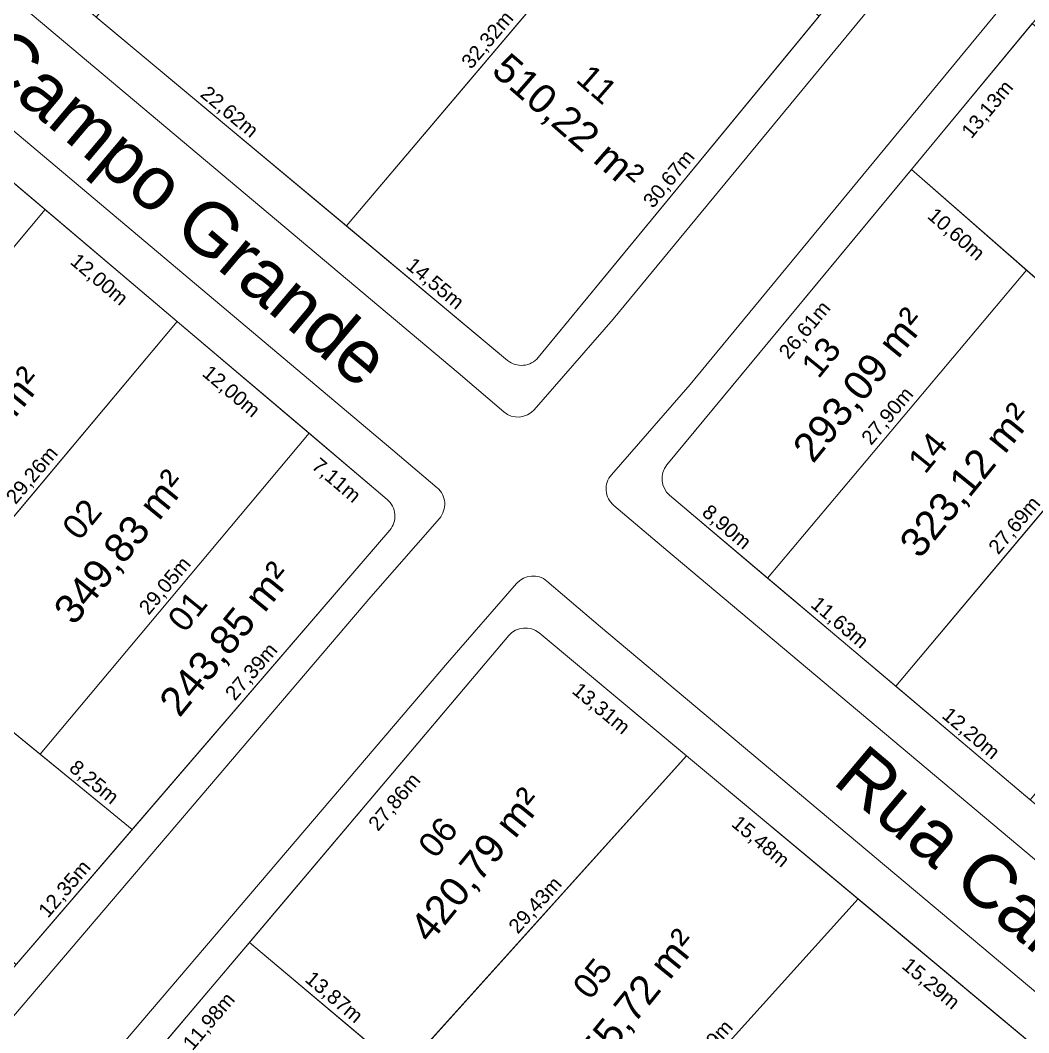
# Model space of a CAD drawing. Header units: metres. Extents: x 3808 to 8215, y 2374 to 6187.
# Drawn here: x 5616.8 to 5686.7, y 3396.2 to 3466.4 of the extents above; entities that cross this region are included whole.
import ezdxf

# ---------------------------------------------------------------- set-up
doc = ezdxf.new("R2010")
doc.units = ezdxf.units.M
for name, color, linetype in [('Areas Lotes', 1, 'Continuous'), ('Calçada', 8, 'Continuous'), ('COTAS', 7, 'Continuous'), ('Lote', 7, 'Continuous'), ('Nome das Ruas', 7, 'Continuous'), ('Nº Lote', 7, 'Continuous'), ('quadras', 7, 'Continuous')]:
    doc.layers.add(name, color=color, linetype=linetype)
doc.styles.add('Arial', font='arial.ttf')
doc.dimstyles.new('Copy(2) of ISO-25', dxfattribs={"dimtxt": 1, "dimasz": 2.5, "dimexe": 1.25, "dimexo": 0.625, "dimgap": 0.2, "dimtad": 1, "dimtoh": 1, "dimlfac": 1, "dimzin": 1, "dimtxsty": 'Arial', "dimblk": 'NONE', "dimcen": 0, "dimse1": 1, "dimse2": 1, "dimsd1": 1, "dimsd2": 1, "dimclrt": 256, "dimaunit": 1, "dimadec": 3, "dimazin": 0, "dimtfac": 1, "dimtmove": 0, "dimatfit": 3, "dimldrblk": 'NONE', "dimfxl": 1, "dimtolj": 1, "dimtzin": 0, "dimarcsym": 0})

# ---------------------------------------------------------------- blocks, each defined once
blk = doc.blocks.new('*D8045')
at = {"layer": 'Defpoints', "color": 0, "linetype": 'Continuous', "transparency": 16777216}
for p in [(5661.818, 3433.464), (5668.615, 3427.724), (5668.615, 3427.724)]:
    blk.add_point(p, dxfattribs=at)
at = {"layer": 'COTAS', "linetype": 'Continuous', "lineweight": 5, "transparency": 16777216, "insert": (5665.733, 3431.206), "char_height": 1, "attachment_point": 5, "rotation": 319.81813, "style": 'Arial'}
blk.add_mtext('\\A1;8,90m', dxfattribs=at)
blk = doc.blocks.new('_None')
blk = doc.blocks.new('*D8046')
at = {"layer": 'Defpoints', "color": 0, "linetype": 'Continuous', "transparency": 16777216}
for p in [(5668.615, 3427.724), (5677.498, 3420.223), (5677.498, 3420.223)]:
    blk.add_point(p, dxfattribs=at)
at = {"layer": 'COTAS', "linetype": 'Continuous', "lineweight": 5, "transparency": 16777216, "insert": (5673.573, 3424.586), "char_height": 1, "attachment_point": 5, "rotation": 319.81813, "style": 'Arial'}
blk.add_mtext('\\A1;11,63m', dxfattribs=at)
blk = doc.blocks.new('*D8047')
at = {"layer": 'Defpoints', "color": 0, "linetype": 'Continuous', "transparency": 16777216}
for p in [(5677.498, 3420.223), (5686.82, 3412.35), (5686.82, 3412.35)]:
    blk.add_point(p, dxfattribs=at)
at = {"layer": 'COTAS', "linetype": 'Continuous', "lineweight": 5, "transparency": 16777216, "insert": (5682.675, 3416.898), "char_height": 1, "attachment_point": 5, "rotation": 319.81813, "style": 'Arial'}
blk.add_mtext('\\A1;12,20m', dxfattribs=at)
blk = doc.blocks.new('*D8059')
at = {"layer": 'Defpoints', "color": 0, "linetype": 'Continuous', "transparency": 16777216}
for p in [(5678.595, 3456.062), (5680.344, 3454.615), (5661.631, 3435.567)]:
    blk.add_point(p, dxfattribs=at)
at = {"layer": 'COTAS', "linetype": 'Continuous', "lineweight": 5, "transparency": 16777216, "insert": (5671.244, 3444.878), "char_height": 1, "attachment_point": 5, "rotation": 50.38465, "style": 'Arial'}
blk.add_mtext('\\A1;26,61m', dxfattribs=at)
blk = doc.blocks.new('*D8060')
at = {"layer": 'Defpoints', "color": 0, "linetype": 'Continuous', "transparency": 16777216}
for p in [(5686.966, 3466.176), (5688.715, 3464.728), (5678.595, 3456.062)]:
    blk.add_point(p, dxfattribs=at)
at = {"layer": 'COTAS', "linetype": 'Continuous', "lineweight": 5, "transparency": 16777216, "insert": (5683.912, 3460.182), "char_height": 1, "attachment_point": 5, "rotation": 50.38465, "style": 'Arial'}
blk.add_mtext('\\A1;13,13m', dxfattribs=at)
blk = doc.blocks.new('*D8073')
at = {"layer": 'Defpoints', "color": 0, "linetype": 'Continuous', "transparency": 16777216}
for p in [(5686.565, 3449.08), (5686.565, 3449.08), (5668.615, 3427.724)]:
    blk.add_point(p, dxfattribs=at)
at = {"layer": 'COTAS', "linetype": 'Continuous', "lineweight": 5, "transparency": 16777216, "insert": (5676.977, 3438.918), "char_height": 1, "attachment_point": 5, "rotation": 49.95239, "style": 'Arial'}
blk.add_mtext('\\A1;27,90m', dxfattribs=at)
blk = doc.blocks.new('*D8074')
at = {"layer": 'Defpoints', "color": 0, "linetype": 'Continuous', "transparency": 16777216}
for p in [(5695.312, 3441.417), (5695.312, 3441.417), (5677.498, 3420.223)]:
    blk.add_point(p, dxfattribs=at)
at = {"layer": 'COTAS', "linetype": 'Continuous', "lineweight": 5, "transparency": 16777216, "insert": (5685.792, 3431.335), "char_height": 1, "attachment_point": 5, "rotation": 49.95239, "style": 'Arial'}
blk.add_mtext('\\A1;27,69m', dxfattribs=at)
blk = doc.blocks.new('*D8079')
at = {"layer": 'Defpoints', "color": 0, "linetype": 'Continuous', "transparency": 16777216}
for p in [(5678.595, 3456.062), (5686.565, 3449.08), (5685.105, 3447.414)]:
    blk.add_point(p, dxfattribs=at)
at = {"layer": 'COTAS', "linetype": 'Continuous', "lineweight": 5, "transparency": 16777216, "insert": (5681.648, 3451.507), "char_height": 1, "attachment_point": 5, "rotation": 318.77994, "style": 'Arial'}
blk.add_mtext('\\A1;10,60m', dxfattribs=at)
blk = doc.blocks.new('*D8080')
at = {"layer": 'Defpoints', "color": 0, "linetype": 'Continuous', "transparency": 16777216}
for p in [(5686.565, 3449.08), (5695.312, 3441.417), (5693.852, 3439.751)]:
    blk.add_point(p, dxfattribs=at)
at = {"layer": 'COTAS', "linetype": 'Continuous', "lineweight": 5, "transparency": 16777216, "insert": (5690.006, 3444.185), "char_height": 1, "attachment_point": 5, "rotation": 318.77994, "style": 'Arial'}
blk.add_mtext('\\A1;11,63m', dxfattribs=at)
blk = doc.blocks.new('*D8086')
at = {"layer": 'Defpoints', "color": 0, "linetype": 'Continuous', "transparency": 16777216}
for p in [(5678.595, 3456.062), (5723.332, 3416.87), (5723.332, 3416.87)]:
    blk.add_point(p, dxfattribs=at)
at = {"layer": 'COTAS', "linetype": 'Continuous', "lineweight": 5, "transparency": 16777216, "insert": (5701.491, 3437.069), "char_height": 1, "attachment_point": 5, "rotation": 318.77994, "style": 'Arial'}
blk.add_mtext('\\A1;59,48m', dxfattribs=at)
blk = doc.blocks.new('*D8119')
at = {"layer": 'Defpoints', "color": 0, "linetype": 'Continuous', "transparency": 16777216}
for p in [(5622.04, 3466.624), (5639.41, 3452.133), (5639.41, 3452.133)]:
    blk.add_point(p, dxfattribs=at)
at = {"layer": 'COTAS', "linetype": 'Continuous', "lineweight": 5, "transparency": 16777216, "insert": (5631.238, 3459.993), "char_height": 1, "attachment_point": 5, "rotation": 320.162, "style": 'Arial'}
blk.add_mtext('\\A1;22,62m', dxfattribs=at)
blk = doc.blocks.new('*D8120')
at = {"layer": 'Defpoints', "color": 0, "linetype": 'Continuous', "transparency": 16777216}
for p in [(5639.41, 3452.133), (5650.58, 3442.813), (5650.58, 3442.813)]:
    blk.add_point(p, dxfattribs=at)
at = {"layer": 'COTAS', "linetype": 'Continuous', "lineweight": 5, "transparency": 16777216, "insert": (5645.508, 3448.088), "char_height": 1, "attachment_point": 5, "rotation": 320.162, "style": 'Arial'}
blk.add_mtext('\\A1;14,55m', dxfattribs=at)
blk = doc.blocks.new('*D8121')
at = {"layer": 'Defpoints', "color": 0, "linetype": 'Continuous', "transparency": 16777216}
for p in [(5672.182, 3466.694), (5672.182, 3466.694), (5652.699, 3443.012)]:
    blk.add_point(p, dxfattribs=at)
at = {"layer": 'COTAS', "linetype": 'Continuous', "lineweight": 5, "transparency": 16777216, "insert": (5661.822, 3455.362), "char_height": 1, "attachment_point": 5, "rotation": 50.55557, "style": 'Arial'}
blk.add_mtext('\\A1;30,67m', dxfattribs=at)
blk = doc.blocks.new('*D8138')
at = {"layer": 'Defpoints', "color": 0, "linetype": 'Continuous', "transparency": 16777216}
for p in [(5660.286, 3476.81), (5660.286, 3476.81), (5639.41, 3452.133)]:
    blk.add_point(p, dxfattribs=at)
at = {"layer": 'COTAS', "linetype": 'Continuous', "lineweight": 5, "transparency": 16777216, "insert": (5649.236, 3464.989), "char_height": 1, "attachment_point": 5, "rotation": 49.76916, "style": 'Arial'}
blk.add_mtext('\\A1;32,32m', dxfattribs=at)
blk = doc.blocks.new('*D8141')
at = {"layer": 'Defpoints', "color": 0, "linetype": 'Continuous', "transparency": 16777216}
for p in [(5660.286, 3476.81), (5672.182, 3466.694), (5670.789, 3465.056)]:
    blk.add_point(p, dxfattribs=at)
at = {"layer": 'COTAS', "linetype": 'Continuous', "lineweight": 5, "transparency": 16777216, "insert": (5665.36, 3470.724), "char_height": 1, "attachment_point": 5, "rotation": 319.6245, "style": 'Arial'}
blk.add_mtext('\\A1;15,62m', dxfattribs=at)
blk = doc.blocks.new('*D8487')
at = {"layer": 'Defpoints', "color": 0, "linetype": 'Continuous', "transparency": 16777216}
for p in [(5632.67, 3402.458), (5634.399, 3400.996), (5624.933, 3393.312)]:
    blk.add_point(p, dxfattribs=at)
at = {"layer": 'COTAS', "linetype": 'Continuous', "lineweight": 5, "transparency": 16777216, "insert": (5629.919, 3396.94), "char_height": 1, "attachment_point": 5, "rotation": 49.77121, "style": 'Arial'}
blk.add_mtext('\\A1;11,98m', dxfattribs=at)
blk = doc.blocks.new('*D8488')
at = {"layer": 'Defpoints', "color": 0, "linetype": 'Continuous', "transparency": 16777216}
for p in [(5650.666, 3423.731), (5652.394, 3422.269), (5632.67, 3402.458)]:
    blk.add_point(p, dxfattribs=at)
at = {"layer": 'COTAS', "linetype": 'Continuous', "lineweight": 5, "transparency": 16777216, "insert": (5642.785, 3412.15), "char_height": 1, "attachment_point": 5, "rotation": 49.77121, "style": 'Arial'}
blk.add_mtext('\\A1;27,86m', dxfattribs=at)
blk = doc.blocks.new('*D8489')
at = {"layer": 'Defpoints', "color": 0, "linetype": 'Continuous', "transparency": 16777216}
for p in [(5652.772, 3423.915), (5662.996, 3415.389), (5661.623, 3413.742)]:
    blk.add_point(p, dxfattribs=at)
at = {"layer": 'COTAS', "linetype": 'Continuous', "lineweight": 5, "transparency": 16777216, "insert": (5657.024, 3418.62), "char_height": 1, "attachment_point": 5, "rotation": 320.17584, "style": 'Arial'}
blk.add_mtext('\\A1;13,31m', dxfattribs=at)
blk = doc.blocks.new('*D8490')
at = {"layer": 'Defpoints', "color": 0, "linetype": 'Continuous', "transparency": 16777216}
for p in [(5662.996, 3415.389), (5674.885, 3405.475), (5673.512, 3403.828)]:
    blk.add_point(p, dxfattribs=at)
at = {"layer": 'COTAS', "linetype": 'Continuous', "lineweight": 5, "transparency": 16777216, "insert": (5668.08, 3409.4), "char_height": 1, "attachment_point": 5, "rotation": 320.17584, "style": 'Arial'}
blk.add_mtext('\\A1;15,48m', dxfattribs=at)
blk = doc.blocks.new('*D8491')
at = {"layer": 'Defpoints', "color": 0, "linetype": 'Continuous', "transparency": 16777216}
for p in [(5674.885, 3405.475), (5686.631, 3395.68), (5685.258, 3394.033)]:
    blk.add_point(p, dxfattribs=at)
at = {"layer": 'COTAS', "linetype": 'Continuous', "lineweight": 5, "transparency": 16777216, "insert": (5679.898, 3399.546), "char_height": 1, "attachment_point": 5, "rotation": 320.17584, "style": 'Arial'}
blk.add_mtext('\\A1;15,29m', dxfattribs=at)
blk = doc.blocks.new('*D8505')
at = {"layer": 'Defpoints', "color": 0, "linetype": 'Continuous', "transparency": 16777216}
for p in [(5662.996, 3415.389), (5662.996, 3415.389), (5643.289, 3393.53)]:
    blk.add_point(p, dxfattribs=at)
at = {"layer": 'COTAS', "linetype": 'Continuous', "lineweight": 5, "transparency": 16777216, "insert": (5652.548, 3404.996), "char_height": 1, "attachment_point": 5, "rotation": 47.96366, "style": 'Arial'}
blk.add_mtext('\\A1;29,43m', dxfattribs=at)
blk = doc.blocks.new('*D8506')
at = {"layer": 'Defpoints', "color": 0, "linetype": 'Continuous', "transparency": 16777216}
for p in [(5674.885, 3405.475), (5674.885, 3405.475), (5655.136, 3383.57)]:
    blk.add_point(p, dxfattribs=at)
at = {"layer": 'COTAS', "linetype": 'Continuous', "lineweight": 5, "transparency": 16777216, "insert": (5664.416, 3395.059), "char_height": 1, "attachment_point": 5, "rotation": 47.96366, "style": 'Arial'}
blk.add_mtext('\\A1;29,49m', dxfattribs=at)
blk = doc.blocks.new('*D8510')
at = {"layer": 'Defpoints', "color": 0, "linetype": 'Continuous', "transparency": 16777216}
for p in [(5632.67, 3402.458), (5643.289, 3393.53), (5643.289, 3393.53)]:
    blk.add_point(p, dxfattribs=at)
at = {"layer": 'COTAS', "linetype": 'Continuous', "lineweight": 5, "transparency": 16777216, "insert": (5638.495, 3398.607), "char_height": 1, "attachment_point": 5, "rotation": 319.94433, "style": 'Arial'}
blk.add_mtext('\\A1;13,87m', dxfattribs=at)
blk = doc.blocks.new('*D8532')
at = {"layer": 'Defpoints', "color": 0, "linetype": 'Continuous', "transparency": 16777216}
for p in [(5632.67, 3402.458), (5665.395, 3374.945), (5663.934, 3373.207)]:
    blk.add_point(p, dxfattribs=at)
at = {"layer": 'COTAS', "linetype": 'Continuous', "lineweight": 5, "transparency": 16777216, "insert": (5648.087, 3387.577), "char_height": 1, "attachment_point": 5, "rotation": 319.94433, "style": 'Arial'}
blk.add_mtext('\\A1;42,75m', dxfattribs=at)
blk = doc.blocks.new('*D8544')
at = {"layer": 'Defpoints', "color": 0, "linetype": 'Continuous', "transparency": 16777216}
for p in [(5624.54, 3410.281), (5624.54, 3410.281), (5616.487, 3400.92)]:
    blk.add_point(p, dxfattribs=at)
at = {"layer": 'COTAS', "linetype": 'Continuous', "lineweight": 5, "transparency": 16777216, "insert": (5619.906, 3406.123), "char_height": 1, "attachment_point": 5, "rotation": 49.29538, "style": 'Arial'}
blk.add_mtext('\\A1;12,35m', dxfattribs=at)
blk = doc.blocks.new('*D8545')
at = {"layer": 'Defpoints', "color": 0, "linetype": 'Continuous', "transparency": 16777216}
for p in [(5642.4, 3431.042), (5642.4, 3431.042), (5624.54, 3410.281)]:
    blk.add_point(p, dxfattribs=at)
at = {"layer": 'COTAS', "linetype": 'Continuous', "lineweight": 5, "transparency": 16777216, "insert": (5632.863, 3421.183), "char_height": 1, "attachment_point": 5, "rotation": 49.29538, "style": 'Arial'}
blk.add_mtext('\\A1;27,39m', dxfattribs=at)
blk = doc.blocks.new('*D8554')
at = {"layer": 'Defpoints', "color": 0, "linetype": 'Continuous', "transparency": 16777216}
for p in [(5608.002, 3462.159), (5618.497, 3453.27), (5617.113, 3451.636)]:
    blk.add_point(p, dxfattribs=at)
at = {"layer": 'COTAS', "linetype": 'Continuous', "lineweight": 5, "transparency": 16777216, "insert": (5612.383, 3456.692), "char_height": 1, "attachment_point": 5, "rotation": 319.73352, "style": 'Arial'}
blk.add_mtext('\\A1;13,75m', dxfattribs=at)
blk = doc.blocks.new('*D8555')
at = {"layer": 'Defpoints', "color": 0, "linetype": 'Continuous', "transparency": 16777216}
for p in [(5618.497, 3453.27), (5627.653, 3445.514), (5626.27, 3443.88)]:
    blk.add_point(p, dxfattribs=at)
at = {"layer": 'COTAS', "linetype": 'Continuous', "lineweight": 5, "transparency": 16777216, "insert": (5622.209, 3448.369), "char_height": 1, "attachment_point": 5, "rotation": 319.73352, "style": 'Arial'}
blk.add_mtext('\\A1;12,00m', dxfattribs=at)
blk = doc.blocks.new('*D8556')
at = {"layer": 'Defpoints', "color": 0, "linetype": 'Continuous', "transparency": 16777216}
for p in [(5627.653, 3445.514), (5636.81, 3437.758), (5635.426, 3436.124)]:
    blk.add_point(p, dxfattribs=at)
at = {"layer": 'COTAS', "linetype": 'Continuous', "lineweight": 5, "transparency": 16777216, "insert": (5631.366, 3440.613), "char_height": 1, "attachment_point": 5, "rotation": 319.73352, "style": 'Arial'}
blk.add_mtext('\\A1;12,00m', dxfattribs=at)
blk = doc.blocks.new('*D8557')
at = {"layer": 'Defpoints', "color": 0, "linetype": 'Continuous', "transparency": 16777216}
for p in [(5636.81, 3437.758), (5642.232, 3433.164), (5640.849, 3431.531)]:
    blk.add_point(p, dxfattribs=at)
at = {"layer": 'COTAS', "linetype": 'Continuous', "lineweight": 5, "transparency": 16777216, "insert": (5638.655, 3434.439), "char_height": 1, "attachment_point": 5, "rotation": 319.73352, "style": 'Arial'}
blk.add_mtext('\\A1;7,11m', dxfattribs=at)
blk = doc.blocks.new('*D8578')
at = {"layer": 'Defpoints', "color": 0, "linetype": 'Continuous', "transparency": 16777216}
for p in [(5600.681, 3429.766), (5624.54, 3410.281), (5623.103, 3408.521)]:
    blk.add_point(p, dxfattribs=at)
at = {"layer": 'COTAS', "linetype": 'Continuous', "lineweight": 5, "transparency": 16777216, "insert": (5611.68, 3418.884), "char_height": 1, "attachment_point": 5, "rotation": 320.76169, "style": 'Arial'}
blk.add_mtext('\\A1;30,81m', dxfattribs=at)
blk = doc.blocks.new('*D8587')
at = {"layer": 'Defpoints', "color": 0, "linetype": 'Continuous', "transparency": 16777216}
for p in [(5608.854, 3423.091), (5618.149, 3415.5), (5618.149, 3415.5)]:
    blk.add_point(p, dxfattribs=at)
at = {"layer": 'COTAS', "linetype": 'Continuous', "lineweight": 5, "transparency": 16777216, "insert": (5614.008, 3419.916), "char_height": 1, "attachment_point": 5, "rotation": 320.76169, "style": 'Arial'}
blk.add_mtext('\\A1;12,00m', dxfattribs=at)
blk = doc.blocks.new('*D8588')
at = {"layer": 'Defpoints', "color": 0, "linetype": 'Continuous', "transparency": 16777216}
for p in [(5618.149, 3415.5), (5624.54, 3410.281), (5624.54, 3410.281)]:
    blk.add_point(p, dxfattribs=at)
at = {"layer": 'COTAS', "linetype": 'Continuous', "lineweight": 5, "transparency": 16777216, "insert": (5621.851, 3413.511), "char_height": 1, "attachment_point": 5, "rotation": 320.76169, "style": 'Arial'}
blk.add_mtext('\\A1;8,25m', dxfattribs=at)
blk = doc.blocks.new('*D8590')
at = {"layer": 'Defpoints', "color": 0, "linetype": 'Continuous', "transparency": 16777216}
for p in [(5618.497, 3453.27), (5618.497, 3453.27), (5599.559, 3430.683)]:
    blk.add_point(p, dxfattribs=at)
at = {"layer": 'COTAS', "linetype": 'Continuous', "lineweight": 5, "transparency": 16777216, "insert": (5608.414, 3442.491), "char_height": 1, "attachment_point": 5, "rotation": 50.02218, "style": 'Arial'}
blk.add_mtext('\\A1;29,48m', dxfattribs=at)
blk = doc.blocks.new('*D8591')
at = {"layer": 'Defpoints', "color": 0, "linetype": 'Continuous', "transparency": 16777216}
for p in [(5627.653, 3445.514), (5627.653, 3445.514), (5608.854, 3423.091)]:
    blk.add_point(p, dxfattribs=at)
at = {"layer": 'COTAS', "linetype": 'Continuous', "lineweight": 5, "transparency": 16777216, "insert": (5617.64, 3434.817), "char_height": 1, "attachment_point": 5, "rotation": 50.02218, "style": 'Arial'}
blk.add_mtext('\\A1;29,26m', dxfattribs=at)
blk = doc.blocks.new('*D8592')
at = {"layer": 'Defpoints', "color": 0, "linetype": 'Continuous', "transparency": 16777216}
for p in [(5636.81, 3437.758), (5636.81, 3437.758), (5618.149, 3415.5)]:
    blk.add_point(p, dxfattribs=at)
at = {"layer": 'COTAS', "linetype": 'Continuous', "lineweight": 5, "transparency": 16777216, "insert": (5626.865, 3427.144), "char_height": 1, "attachment_point": 5, "rotation": 50.02218, "style": 'Arial'}
blk.add_mtext('\\A1;29,05m', dxfattribs=at)

msp = doc.modelspace()

# ---------------------------------------------------------------- linework, layer by layer
at = {"layer": 'Calçada', "linetype": 'Continuous', "lineweight": 5}
for p, q in [((5731.745, 3524.167), (5663.239, 3441.151)), ((5600.413, 3472.08), (5642.625, 3436.595)), ((5663.239, 3441.151), (5657.779, 3434.889)), ((5642.625, 3436.595), (5645.691, 3433.987)), ((5657.938, 3432.761), (5661.543, 3429.695)), ((5645.85, 3431.859), (5641.099, 3426.41)), ((5661.543, 3429.695), (5720.811, 3379.958)), ((5641.099, 3426.41), (5570.134, 3343.223))]:
    msp.add_line(p, q, dxfattribs=at)
at = {"layer": 'Calçada', "linetype": 'Continuous', "lineweight": 5, "flags": 128}
for points in [[(5730.18, 3535.456, -0.419384), (5730.365, 3533.324), (5726.385, 3528.67), (5657.901, 3445.68), (5652.422, 3439.397, -0.410605), (5650.32, 3439.24), (5647.145, 3441.94), (5604.985, 3477.382), (5602.055, 3479.974, -0.412334), (5601.919, 3482.084), (5605.286, 3485.94), (5676.906, 3570.347), (5680.472, 3574.828, -0.420523), (5682.604, 3575.048), (5685.907, 3572.301), (5726.258, 3538.692), (5730.18, 3535.456)], [(5641.306, 3274.379, 0.420117), (5643.439, 3274.589), (5649.558, 3282.197), (5717.375, 3362.506), (5722.099, 3368.068, 0.425592), (5721.882, 3370.219), (5716.399, 3374.523), (5657.026, 3424.348), (5653.309, 3427.508, 0.410605), (5651.207, 3427.351), (5646.4, 3421.838), (5575.495, 3338.722), (5572.059, 3334.562, 0.415308), (5572.265, 3332.447), (5575.977, 3329.404), (5637.175, 3277.841), (5641.306, 3274.379)]]:
    msp.add_lwpolyline(points, format="xyb", dxfattribs=at)
at = {"layer": 'Calçada', "linetype": 'Continuous', "lineweight": 5}
for centre, start, end in [((5658.91, 3433.904), 138.91447, 229.62129), ((5644.719, 3432.845), 318.91447, 49.62129)]:
    msp.add_arc(centre, 1.5, start, end, dxfattribs=at)
at = {"layer": 'Lote', "linetype": 'Continuous', "lineweight": 5}
for p, q in [((5639.41, 3452.133), (5660.286, 3476.81)), ((5678.595, 3456.062), (5723.332, 3416.87)), ((5599.559, 3430.683), (5618.497, 3453.27)), ((5624.54, 3410.281), (5576.821, 3449.252)), ((5668.615, 3427.724), (5686.565, 3449.08)), ((5608.854, 3423.091), (5627.653, 3445.514)), ((5677.498, 3420.223), (5695.312, 3441.417)), ((5618.149, 3415.5), (5636.81, 3437.758)), ((5643.289, 3393.53), (5662.996, 3415.389)), ((5655.136, 3383.57), (5674.885, 3405.475)), ((5632.67, 3402.458), (5699.935, 3345.905))]:
    msp.add_line(p, q, dxfattribs=at)
at = {"layer": 'Lote', "linetype": 'Continuous', "lineweight": 5, "flags": 128}
for points in [[(5660.286, 3476.81), (5643.054, 3491.463), (5622.04, 3466.624), (5639.41, 3452.133)], [(5686.966, 3466.176), (5678.595, 3456.062), (5723.332, 3416.87), (5731.778, 3426.918)], [(5588.906, 3439.383), (5599.559, 3430.683), (5618.497, 3453.27), (5608.002, 3462.159)], [(5599.559, 3430.683), (5608.854, 3423.091), (5627.653, 3445.514), (5618.497, 3453.27)], [(5695.312, 3441.417), (5686.565, 3449.08), (5668.615, 3427.724), (5677.498, 3420.223)], [(5608.854, 3423.091), (5618.149, 3415.5), (5636.81, 3437.758), (5627.653, 3445.514)], [(5677.498, 3420.223), (5686.82, 3412.35), (5704.492, 3433.375), (5695.312, 3441.417)], [(5600.681, 3429.766), (5592.896, 3420.482), (5616.487, 3400.92), (5624.54, 3410.281)], [(5643.289, 3393.53), (5655.136, 3383.57), (5674.885, 3405.475), (5662.996, 3415.389)], [(5655.136, 3383.57), (5666.841, 3373.729), (5686.631, 3395.68), (5674.885, 3405.475)], [(5657.688, 3365.654), (5665.395, 3374.945), (5632.67, 3402.458), (5624.933, 3393.312)]]:
    msp.add_lwpolyline(points, close=True, dxfattribs=at)
for points in [[(5639.41, 3452.133), (5650.58, 3442.813, 0.416227), (5652.699, 3443.012), (5672.182, 3466.694), (5660.286, 3476.81)], [(5686.565, 3449.08), (5678.595, 3456.062), (5661.631, 3435.567, 0.41132), (5661.818, 3433.464), (5668.615, 3427.724)], [(5618.149, 3415.5), (5624.54, 3410.281), (5642.4, 3431.042, 0.416455), (5642.232, 3433.164), (5636.81, 3437.758)], [(5662.996, 3415.389), (5652.772, 3423.915, 0.412147), (5650.666, 3423.731), (5632.67, 3402.458), (5643.289, 3393.53)]]:
    msp.add_lwpolyline(points, format="xyb", close=True, dxfattribs=at)
at = {"layer": 'quadras', "linetype": 'Continuous', "lineweight": 5}
for p, q in [((5652.699, 3443.012), (5726.754, 3533.025)), ((5736.369, 3525.861), (5661.631, 3435.567)), ((5605.441, 3480.472), (5650.58, 3442.813)), ((5642.232, 3433.164), (5596.91, 3471.555)), ((5661.818, 3433.464), (5726.164, 3379.123)), ((5565.998, 3342.231), (5642.4, 3431.042)), ((5650.666, 3423.731), (5575.358, 3334.707)), ((5717.872, 3369.628), (5652.772, 3423.915))]:
    msp.add_line(p, q, dxfattribs=at)
for centre, start, end in [((5651.541, 3443.965), 230.162, 320.55557), ((5662.786, 3434.61), 140.38465, 229.81813), ((5641.263, 3432.02), 319.29538, 49.73352), ((5651.811, 3422.763), 50.17584, 139.77121)]:
    msp.add_arc(centre, 1.5, start, end, dxfattribs=at)

# ---------------------------------------------------------------- texts
at = {"layer": 'Areas Lotes', "color": 1, "lineweight": 5, "style": 'Arial'}
for s, rotation, p in [('510,22 m²', 318.90341, (5649.369, 3462.773)), ('293,09 m²', 50.94257, (5671.765, 3435.603)), ('352,42 m²', 50.94257, (5610.512, 3431.509)), ('323,12 m²', 50.94257, (5679.164, 3428.989)), ('349,83 m²', 50.94257, (5620.502, 3424.365)), ('243,85 m²', 50.94257, (5627.82, 3417.983)), ('420,79 m²', 50.94257, (5645.195, 3402.316)), ('455,72 m²', 50.94257, (5655.918, 3392.52))]:
    msp.add_text(s, height=2.0071, rotation=rotation, dxfattribs=at).set_placement(p)
at = {"layer": 'Nome das Ruas', "lineweight": 5, "style": 'Arial'}
for p in [(5605.198, 3470.437, 190.804), (5673.029, 3413.544, 190.804)]:
    msp.add_text('Rua Campo Grande', height=3.68425, rotation=319.83476, dxfattribs=at).set_placement(p)
at = {"layer": 'Nº Lote', "lineweight": 5, "style": 'Arial'}
for s, rotation, p in [('11', 318.90341, (5655.227, 3462.194, 1.156)), ('13', 50.94257, (5672.135, 3441.478, 1.156)), ('14', 50.94257, (5679.535, 3434.864, 1.156)), ('02', 50.94257, (5620.873, 3430.24, 1.156)), ('01', 50.94257, (5628.191, 3423.858, 1.156)), ('06', 50.94257, (5645.565, 3408.191, 1.156)), ('05', 50.94257, (5656.288, 3398.394, 1.156))]:
    msp.add_text(s, height=1.706, rotation=rotation, dxfattribs=at).set_placement(p)

# ---------------------------------------------------------------- dimensions: what is measured, and where the dimension line sits
at = {"layer": 'COTAS', "linetype": 'Continuous', "lineweight": 5}
for p1, p2, distance, picture, middle in [((5639.41, 3452.133), (5660.286, 3476.81), 0, '*D8138', (5649.236, 3464.989)), ((5622.04, 3466.624), (5639.41, 3452.133), 0, '*D8119', (5631.238, 3459.993)), ((5652.699, 3443.012), (5672.182, 3466.694), 0, '*D8121', (5661.822, 3455.362)), ((5661.6306, 3435.5668), (5678.5951, 3456.0622), -2.27, '*D8059', (5671.2445, 3444.8778)), ((5678.595, 3456.062), (5686.565, 3449.08), -2.216, '*D8079', (5681.648, 3451.507)), ((5678.595, 3456.062), (5723.332, 3416.87), 0, '*D8086', (5701.491, 3437.069)), ((5599.559, 3430.683), (5618.497, 3453.27), 0, '*D8590', (5608.414, 3442.491)), ((5639.41, 3452.133), (5650.58, 3442.813), 0, '*D8120', (5645.508, 3448.088)), ((5668.615, 3427.724), (5686.565, 3449.08), 0, '*D8073', (5676.977, 3438.918)), ((5608.854, 3423.091), (5627.653, 3445.514), 0, '*D8591', (5617.64, 3434.817)), ((5677.498, 3420.223), (5695.312, 3441.417), 0, '*D8074', (5685.792, 3431.335)), ((5618.149, 3415.5), (5636.81, 3437.758), 0, '*D8592', (5626.865, 3427.144)), ((5661.818, 3433.464), (5668.615, 3427.724), 0, '*D8045', (5665.733, 3431.206)), ((5600.6806, 3429.7663), (5624.5399, 3410.2806), -2.2719, '*D8578', (5611.6798, 3418.8842)), ((5652.772, 3423.915), (5662.996, 3415.389), -2.144, '*D8489', (5657.024, 3418.62)), ((5643.289, 3393.53), (5662.996, 3415.389), 0, '*D8505', (5652.548, 3404.996)), ((5655.136, 3383.57), (5674.885, 3405.475), 0, '*D8506', (5664.416, 3395.059)), ((5632.67, 3402.458), (5643.289, 3393.53), 0, '*D8510', (5638.495, 3398.607)), ((5632.67, 3402.458), (5665.395, 3374.945), -2.27, '*D8532', (5648.087, 3387.577))]:
    dim = msp.add_aligned_dim(p1=p1, p2=p2, distance=distance, dimstyle='Copy(2) of ISO-25', override={"dimpost": 'm'}, dxfattribs=at)
    dim.commit()
    dim.dimension.update_dxf_attribs({"geometry": picture, "text_midpoint": middle})
for base, p1, p2, angle, picture, middle in [((5670.789, 3465.056), (5660.286, 3476.81), (5672.182, 3466.694), 139.6245, '*D8141', (5665.36, 3470.724)), ((5688.715, 3464.728), (5678.595, 3456.062), (5686.966, 3466.176), 230.38465, '*D8060', (5683.912, 3460.182)), ((5617.113, 3451.636), (5608.002, 3462.159), (5618.497, 3453.27), 139.73352, '*D8554', (5612.383, 3456.692)), ((5626.27, 3443.88), (5618.497, 3453.27), (5627.653, 3445.514), 139.73352, '*D8555', (5622.209, 3448.369)), ((5693.852, 3439.751), (5686.565, 3449.08), (5695.312, 3441.417), 138.77994, '*D8080', (5690.006, 3444.185)), ((5635.426, 3436.124), (5627.653, 3445.514), (5636.81, 3437.758), 139.73352, '*D8556', (5631.366, 3440.613)), ((5640.849, 3431.531), (5636.81, 3437.758), (5642.232, 3433.164), 139.73352, '*D8557', (5638.655, 3434.439)), ((5642.4, 3431.042), (5624.54, 3410.281), (5642.4, 3431.042), 229.29538, '*D8545', (5632.863, 3421.183)), ((5677.498, 3420.223), (5668.615, 3427.724), (5677.498, 3420.223), 139.81813, '*D8046', (5673.573, 3424.586)), ((5652.394, 3422.269), (5632.67, 3402.458), (5650.666, 3423.731), 229.77121, '*D8488', (5642.785, 3412.15)), ((5618.149, 3415.5), (5608.854, 3423.091), (5618.149, 3415.5), 140.76169, '*D8587', (5614.008, 3419.916)), ((5686.82, 3412.35), (5677.498, 3420.223), (5686.82, 3412.35), 139.81813, '*D8047', (5682.675, 3416.898)), ((5624.54, 3410.281), (5618.149, 3415.5), (5624.54, 3410.281), 140.76169, '*D8588', (5621.851, 3413.511)), ((5673.512, 3403.828), (5662.996, 3415.389), (5674.885, 3405.475), 140.17584, '*D8490', (5668.08, 3409.4)), ((5624.54, 3410.281), (5616.487, 3400.92), (5624.54, 3410.281), 229.29538, '*D8544', (5619.906, 3406.123)), ((5685.258, 3394.033), (5674.885, 3405.475), (5686.631, 3395.68), 140.17584, '*D8491', (5679.898, 3399.546)), ((5634.399, 3400.996), (5624.933, 3393.312), (5632.67, 3402.458), 229.77121, '*D8487', (5629.919, 3396.94))]:
    dim = msp.add_linear_dim(base=base, p1=p1, p2=p2, angle=angle, dimstyle='Copy(2) of ISO-25', override={"dimpost": 'm', "dimtmove": 1}, dxfattribs=at)
    dim.commit()
    dim.dimension.update_dxf_attribs({"geometry": picture, "text_midpoint": middle})

doc.saveas('drawing.dxf')
